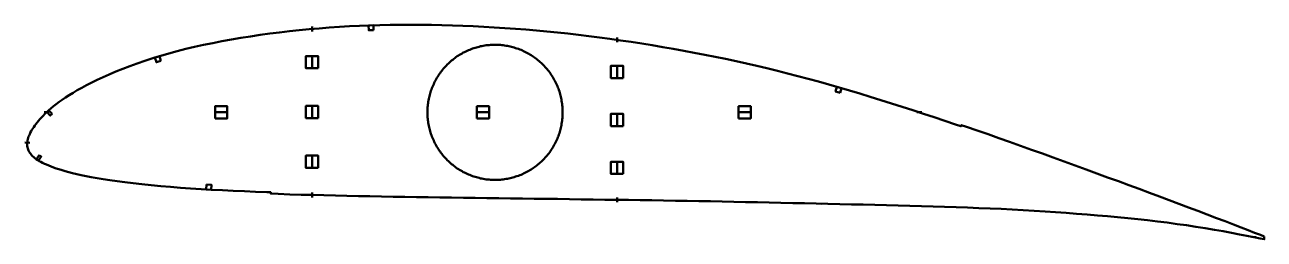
# Model space of a CAD drawing. Header units: metres. Extents: x -4 to 1012, y -104 to 72.
import ezdxf

# ---------------------------------------------------------------- set-up
doc = ezdxf.new("R2010")
doc.units = ezdxf.units.M
doc.layers.add('Layer', color=1, linetype='Continuous', lineweight=50)

msp = doc.modelspace()

# ---------------------------------------------------------------- linework, layer by layer
at = {"layer": 'Layer'}
for p, q in [((231.9, 66.3), (231.9, 70.3)), ((481.9, 57.4), (481.9, 61.4)), ((381.9, 55.4), (381.9, 55.9)), ((231.9, 46.6), (231.9, 35.6)), ((481.9, 38.6), (481.9, 27.6)), ((16.3, 0), (12.3, 0)), ((162.9, 0), (151.9, 0)), ((231.9, 5.8), (231.9, -5.2)), ((326.5, 0), (326, 0)), ((377.5, 0), (366.5, 0)), ((437.3, 0), (437.8, 0)), ((481.9, -0.7), (481.9, -11.7)), ((592, 0), (581, 0)), ((727.6, 0), (731.6, 0)), ((0.5, -25), (-3.5, -24.7)), ((231.9, -35), (231.9, -46)), ((481.9, -40), (481.9, -51)), ((381.9, -55.4), (381.9, -55.9)), ((231.9, -65.7), (231.9, -69.7)), ((481.9, -69.7), (481.9, -73.7)), ((645.1, -74.6), (649.1, -74.9)), ((938, -73.3), (937.9, -73.8)), ((933.4, -90), (933.4, -90.5)), ((975.5, -87.5), (975.3, -87.9)), ((973, -96), (972.9, -96.5)), ((992.7, -99.6), (992.6, -100.1)), ((994.2, -94.6), (994, -95.1)), ((1001.8, -102.1), (1005.7, -102.4))]:
    msp.add_line(p, q, dxfattribs=at)
for points in [[(1012.3, -101.8), (1009.3, -100.5), (1004.4, -98.6), (999.2, -96.6), (993.4, -94.3), (987.1, -91.9), (980.3, -89.3), (973.2, -86.6), (965.7, -83.7), (958, -80.8), (950.2, -77.9), (942.4, -75), (934.4, -72), (926.4, -68.9), (918.2, -65.9), (909.9, -62.8), (901.4, -59.7), (892.8, -56.5), (884, -53.3), (875.2, -50.1), (866.3, -46.8), (857.3, -43.6), (848.4, -40.3), (839.4, -37.1), (830.5, -33.8), (821.5, -30.6), (812.6, -27.4), (803.7, -24.3), (794.9, -21.1), (786, -18), (777.2, -14.9), (768.4, -11.9), (764, -10.4), (763.7, -11.4), (759.3, -9.9), (750.5, -6.9), (741.8, -4), (733, -1.1), (724.3, 1.7), (715.5, 4.6), (706.8, 7.3), (698.1, 10.1), (689.5, 12.8), (681, 15.4), (672.5, 17.9), (664, 20.4), (655.5, 22.8), (647.1, 25.2), (638.6, 27.5), (630.2, 29.7), (621.7, 31.9), (613.3, 34), (604.8, 36.1), (596.4, 38.1), (587.9, 40), (579.4, 41.9), (570.9, 43.7), (562.3, 45.5), (553.8, 47.2), (545.2, 48.8), (536.6, 50.4), (528, 52), (519.3, 53.5), (510.7, 54.9), (502.1, 56.3), (493.4, 57.7), (484.8, 58.9), (476.1, 60.2), (467.5, 61.3), (458.9, 62.4), (450.2, 63.5), (441.6, 64.5), (433, 65.4), (424.4, 66.2), (415.8, 67), (407.2, 67.8), (398.6, 68.4), (389.9, 69), (381.3, 69.6), (372.7, 70.1), (364.1, 70.5), (355.5, 70.9), (346.9, 71.2), (338.3, 71.4), (329.8, 71.6), (321.2, 71.7), (312.7, 71.7), (304.3, 71.7), (295.9, 71.6), (287.5, 71.4), (279.2, 71.2), (270.9, 70.9), (262.6, 70.5), (254.3, 70), (246, 69.4), (237.8, 68.8), (229.6, 68.1), (221.4, 67.3), (213.3, 66.4), (205.2, 65.5), (197.2, 64.5), (189.3, 63.4), (181.4, 62.2), (173.6, 61), (165.8, 59.6), (158.1, 58.2), (150.5, 56.7), (143, 55.2), (135.7, 53.6), (128.5, 51.9), (121.5, 50.1), (114.6, 48.3), (107.9, 46.3), (101.3, 44.3), (94.8, 42.2), (88.6, 40.1), (82.5, 37.9), (76.7, 35.7), (71, 33.4), (65.7, 31.1), (60.6, 28.9), (55.8, 26.7), (51.3, 24.5), (47, 22.3), (43.1, 20.1), (39.4, 18.1), (36, 16), (32.8, 14.1), (29.8, 12.1), (27.1, 10.3), (24.6, 8.5), (22.3, 6.7), (20.1, 5), (18.1, 3.4), (16.3, 1.8), (14.5, 0.2), (12.9, -1.3), (11.5, -2.8), (10.1, -4.2), (8.8, -5.6), (7.7, -7), (6.6, -8.3), (5.6, -9.6), (4.6, -10.8), (3.8, -12.1), (3, -13.3), (2.3, -14.4), (1.6, -15.5), (1, -16.7), (0.5, -17.8), (0, -18.9), (-0.4, -19.9), (-0.7, -20.9), (-1, -22), (-1.2, -23), (-1.4, -23.9), (-1.5, -24.9), (-1.6, -25.8), (-1.6, -26.7), (-1.5, -27.7), (-1.4, -28.6), (-1.1, -29.5), (-0.8, -30.5), (-0.4, -31.4), (0.1, -32.3), (0.7, -33.2), (1.3, -34.1), (2.1, -35), (2.9, -35.8), (3.8, -36.7), (4.8, -37.5), (5.9, -38.3), (7.1, -39.1), (8.3, -39.9), (9.7, -40.6), (11.1, -41.3), (12.7, -42.1), (14.3, -42.8), (16.1, -43.6), (18, -44.3), (20, -45.1), (22.2, -45.9), (24.5, -46.6), (27, -47.4), (29.7, -48.2), (32.6, -49), (35.7, -49.8), (39.1, -50.6), (42.7, -51.4), (46.7, -52.3), (51, -53.1), (55.7, -53.9), (60.8, -54.8), (66.3, -55.6), (72.3, -56.5), (78.6, -57.3), (85.4, -58.1), (92.5, -58.9), (100, -59.6), (107.9, -60.4), (115.9, -61.1), (124.1, -61.8), (132.4, -62.4), (140.9, -62.9), (149.6, -63.4), (158.4, -63.9), (167.4, -64.3), (176.5, -64.7), (185.7, -65.1), (194.9, -65.4), (198.1, -65.5), (198, -66.6), (204.2, -66.8), (213.6, -67.2), (222.9, -67.5), (232.2, -67.7), (241.6, -68), (251.1, -68.2), (260.5, -68.4), (270, -68.7), (279.4, -68.8), (288.9, -69), (298.4, -69.1), (308, -69.3), (317.5, -69.4), (327.1, -69.6), (336.7, -69.7), (346.3, -69.8), (356, -70), (365.7, -70.1), (375.3, -70.2), (385, -70.4), (394.6, -70.5), (404.3, -70.7), (413.9, -70.8), (423.6, -70.9), (433.2, -71), (442.9, -71.2), (452.6, -71.3), (462.2, -71.5), (471.9, -71.6), (481.5, -71.7), (491.2, -71.8), (500.8, -72), (510.5, -72.1), (520.1, -72.2), (529.7, -72.4), (539.3, -72.5), (548.9, -72.7), (558.5, -72.9), (568.1, -73), (577.7, -73.2), (587.3, -73.5), (597, -73.7), (606.6, -73.9), (616.2, -74.1), (625.9, -74.3), (635.5, -74.5), (645.1, -74.7), (654.8, -74.9), (664.4, -75.2), (674, -75.4), (683.6, -75.6), (693.2, -75.8), (702.7, -76.1), (712.3, -76.4), (721.9, -76.6), (731.4, -76.9), (740.9, -77.2), (750.4, -77.5), (759.8, -77.8), (769.1, -78.1), (778.4, -78.5), (787.6, -78.8), (796.7, -79.2), (805.7, -79.7), (814.8, -80.2), (823.8, -80.7), (832.7, -81.2), (841.4, -81.8), (850, -82.4), (858.6, -83.1), (867.1, -83.8), (875.6, -84.4), (883.9, -85.2), (892.2, -86), (900.5, -86.8), (908.7, -87.6), (916.7, -88.4), (924.8, -89.4), (932.9, -90.4), (940.9, -91.5), (948.7, -92.5), (956.4, -93.7), (964, -95), (971.5, -96.2), (978.7, -97.5), (985.6, -98.7), (992.1, -100), (998.2, -101.1), (1003.8, -102.2), (1009.1, -103.3), (1012.3, -104)], [(437.3, 0), (437.3, 1.2), (437.3, 2.3), (437.2, 3.5), (437.1, 4.6), (437, 5.8), (436.9, 7), (436.7, 8.1), (436.5, 9.3), (436.3, 10.4), (436.1, 11.5), (435.9, 12.7), (435.6, 13.8), (435.3, 14.9), (434.9, 16.1), (434.6, 17.2), (434.2, 18.3), (433.8, 19.4), (433.4, 20.4), (433, 21.5), (432.5, 22.6), (432, 23.6), (431.5, 24.7), (431, 25.7), (430.4, 26.7), (429.9, 27.8), (429.3, 28.8), (428.6, 29.7), (428, 30.7), (427.4, 31.7), (426.7, 32.6), (426, 33.6), (425.3, 34.5), (424.5, 35.4), (423.8, 36.3), (423, 37.1), (422.2, 38), (421.4, 38.8), (420.6, 39.7), (419.7, 40.5), (418.9, 41.2), (418, 42), (417.1, 42.8), (416.2, 43.5), (415.3, 44.2), (414.3, 44.9), (413.4, 45.6), (412.4, 46.2), (411.4, 46.8), (410.5, 47.4), (409.5, 48), (408.4, 48.6), (407.4, 49.1), (406.4, 49.7), (405.3, 50.2), (404.3, 50.7), (403.2, 51.1), (402.1, 51.5), (401, 52), (399.9, 52.4), (398.8, 52.7), (397.7, 53.1), (396.6, 53.4), (395.5, 53.7), (394.3, 53.9), (393.2, 54.2), (392, 54.4), (390.9, 54.6), (389.7, 54.8), (388.6, 55), (387.4, 55.1), (386.3, 55.2), (385.1, 55.3), (383.9, 55.3), (382.8, 55.3), (381.6, 55.4), (380.5, 55.3), (379.3, 55.3), (378.1, 55.2), (377, 55.1), (375.8, 55), (374.6, 54.9), (373.5, 54.7), (372.3, 54.5), (371.2, 54.3), (370.1, 54.1), (368.9, 53.8), (367.8, 53.5), (366.7, 53.2), (365.6, 52.9), (364.4, 52.5), (363.3, 52.2), (362.3, 51.8), (361.2, 51.3), (360.1, 50.9), (359, 50.4), (358, 49.9), (356.9, 49.4), (355.9, 48.9), (354.9, 48.3), (353.9, 47.7), (352.9, 47.1), (351.9, 46.5), (350.9, 45.9), (349.9, 45.2), (349, 44.5), (348.1, 43.8), (347.2, 43.1), (346.3, 42.4), (345.4, 41.6), (344.5, 40.9), (343.7, 40.1), (342.8, 39.2), (342, 38.4), (341.2, 37.6), (340.4, 36.7), (339.7, 35.8), (338.9, 34.9), (338.2, 34), (337.5, 33.1), (336.8, 32.2), (336.1, 31.2), (335.5, 30.2), (334.9, 29.3), (334.3, 28.3), (333.7, 27.3), (333.1, 26.2), (332.6, 25.2), (332, 24.2), (331.6, 23.1), (331.1, 22.1), (330.6, 21), (330.2, 19.9), (329.8, 18.8), (329.4, 17.7), (329, 16.6), (328.7, 15.5), (328.4, 14.4), (328.1, 13.2), (327.8, 12.1), (327.6, 11), (327.4, 9.8), (327.2, 8.7), (327, 7.5), (326.9, 6.4), (326.7, 5.2), (326.6, 4.1), (326.6, 2.9), (326.5, 1.7), (326.5, 0.6), (326.5, -0.6), (326.5, -1.7), (326.6, -2.9), (326.6, -4.1), (326.7, -5.2), (326.9, -6.4), (327, -7.5), (327.2, -8.7), (327.4, -9.8), (327.6, -11), (327.8, -12.1), (328.1, -13.2), (328.4, -14.4), (328.7, -15.5), (329, -16.6), (329.4, -17.7), (329.8, -18.8), (330.2, -19.9), (330.6, -21), (331.1, -22.1), (331.6, -23.1), (332, -24.2), (332.6, -25.2), (333.1, -26.2), (333.7, -27.3), (334.3, -28.3), (334.9, -29.3), (335.5, -30.2), (336.1, -31.2), (336.8, -32.2), (337.5, -33.1), (338.2, -34), (338.9, -34.9), (339.7, -35.8), (340.4, -36.7), (341.2, -37.6), (342, -38.4), (342.8, -39.2), (343.7, -40.1), (344.5, -40.9), (345.4, -41.6), (346.3, -42.4), (347.2, -43.1), (348.1, -43.8), (349, -44.5), (349.9, -45.2), (350.9, -45.9), (351.9, -46.5), (352.9, -47.1), (353.9, -47.7), (354.9, -48.3), (355.9, -48.9), (356.9, -49.4), (358, -49.9), (359, -50.4), (360.1, -50.9), (361.2, -51.3), (362.3, -51.8), (363.3, -52.2), (364.4, -52.5), (365.6, -52.9), (366.7, -53.2), (367.8, -53.5), (368.9, -53.8), (370.1, -54.1), (371.2, -54.3), (372.3, -54.5), (373.5, -54.7), (374.6, -54.9), (375.8, -55), (377, -55.1), (378.1, -55.2), (379.3, -55.3), (380.5, -55.3), (381.6, -55.4), (382.8, -55.3), (383.9, -55.3), (385.1, -55.3), (386.3, -55.2), (387.4, -55.1), (388.6, -55), (389.7, -54.8), (390.9, -54.6), (392, -54.4), (393.2, -54.2), (394.3, -53.9), (395.5, -53.7), (396.6, -53.4), (397.7, -53.1), (398.8, -52.7), (399.9, -52.4), (401, -52), (402.1, -51.5), (403.2, -51.1), (404.3, -50.7), (405.3, -50.2), (406.4, -49.7), (407.4, -49.1), (408.4, -48.6), (409.5, -48), (410.5, -47.4), (411.4, -46.8), (412.4, -46.2), (413.4, -45.6), (414.3, -44.9), (415.3, -44.2), (416.2, -43.5), (417.1, -42.8), (418, -42), (418.9, -41.2), (419.7, -40.5), (420.6, -39.7), (421.4, -38.8), (422.2, -38), (423, -37.1), (423.8, -36.3), (424.5, -35.4), (425.3, -34.5), (426, -33.6), (426.7, -32.6), (427.4, -31.7), (428, -30.7), (428.6, -29.7), (429.3, -28.8), (429.9, -27.8), (430.4, -26.7), (431, -25.7), (431.5, -24.7), (432, -23.6), (432.5, -22.6), (433, -21.5), (433.4, -20.4), (433.8, -19.4), (434.2, -18.3), (434.6, -17.2), (434.9, -16.1), (435.3, -14.9), (435.6, -13.8), (435.9, -12.7), (436.1, -11.5), (436.3, -10.4), (436.5, -9.3), (436.7, -8.1), (436.9, -7), (437, -5.8), (437.1, -4.6), (437.2, -3.5), (437.3, -2.3), (437.3, -1.2), (437.3, 0)]]:
    msp.add_lwpolyline(points, close=True, dxfattribs=at)
for points in [[(282.4, 67.3), (278.4, 67.2), (278.3, 71.2), (282.3, 71.3), (282.4, 67.3)], [(108.1, 42.2), (104.3, 41.1), (103.1, 44.9), (107, 46.1), (108.1, 42.2)], [(236.9, 36.1), (226.9, 36.1), (226.9, 46.1), (236.9, 46.1), (236.9, 36.1)], [(486.9, 28.1), (476.9, 28.1), (476.9, 38.1), (486.9, 38.1), (486.9, 28.1)], [(664.9, 16), (661, 17.1), (662.1, 21), (666, 19.8), (664.9, 16)], [(18.8, -1.3), (17.3, -2.7), (14.6, 0.3), (16.1, 1.6), (18.8, -1.3)], [(152.4, -5), (152.4, 5), (162.4, 5), (162.4, -5), (152.4, -5)], [(236.9, -4.7), (226.9, -4.7), (226.9, 5.3), (236.9, 5.3), (236.9, -4.7)], [(367, -5), (367, 5), (377, 5), (377, -5), (367, -5)], [(581.5, -5), (581.5, 5), (591.5, 5), (591.5, -5), (581.5, -5)], [(486.9, -11.2), (476.9, -11.2), (476.9, -1.2), (486.9, -1.2), (486.9, -11.2)], [(8.2, -35.1), (9.9, -36.2), (7.7, -39.5), (6, -38.4), (8.2, -35.1)], [(236.9, -45.5), (226.9, -45.5), (226.9, -35.5), (236.9, -35.5), (236.9, -45.5)], [(486.9, -50.5), (476.9, -50.5), (476.9, -40.5), (486.9, -40.5), (486.9, -50.5)], [(145.4, -59.2), (149.4, -59.4), (149.2, -63.4), (145.2, -63.2), (145.4, -59.2)]]:
    msp.add_lwpolyline(points, dxfattribs=at)

doc.saveas('drawing.dxf')
